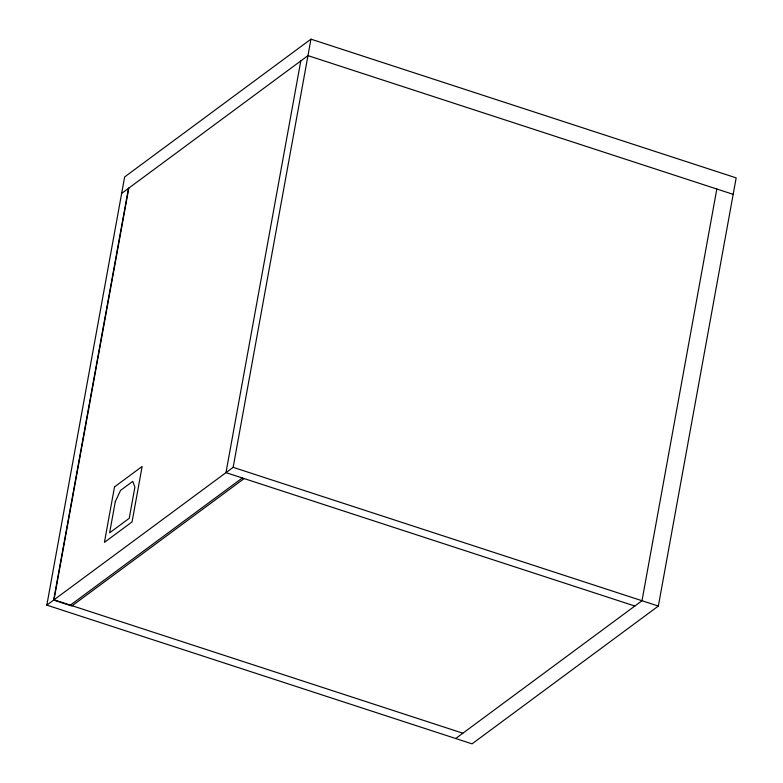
<?xml version="1.0" encoding="UTF-8"?>
<svg xmlns="http://www.w3.org/2000/svg" width="783" height="783" viewBox="0 0 783 783"><rect width="100%" height="100%" fill="white"/><g stroke="black" fill="none" stroke-linecap="round" stroke-linejoin="round"><path stroke-width="1.17" d="M46.833 605.122L124.644 176.938L310.959 39.15L736.167 177.878L658.356 606.062L472.041 743.85L46.833 605.122L233.148 467.334L310.959 39.15M128.481 188.351L53.665 600.062L71.83 605.993L244.139 478.56M128.813 188.106L53.998 599.817L462.851 733.211M300.799 60.917L225.974 472.638L634.837 606.032M716.827 189.016L642.001 600.727L455.686 738.516M121.649 193.401L307.964 55.622L733.182 194.35M70.353 605.151L242.329 477.973M233.148 467.334L658.356 606.062M114.504 486.899L104.423 542.365L132.053 521.928L142.134 466.462L114.504 486.899M115.297 501.649L109.63 532.802L129.234 518.307L134.901 487.143L132.748 481.388L120.533 490.412L115.297 501.649"/></g></svg>
